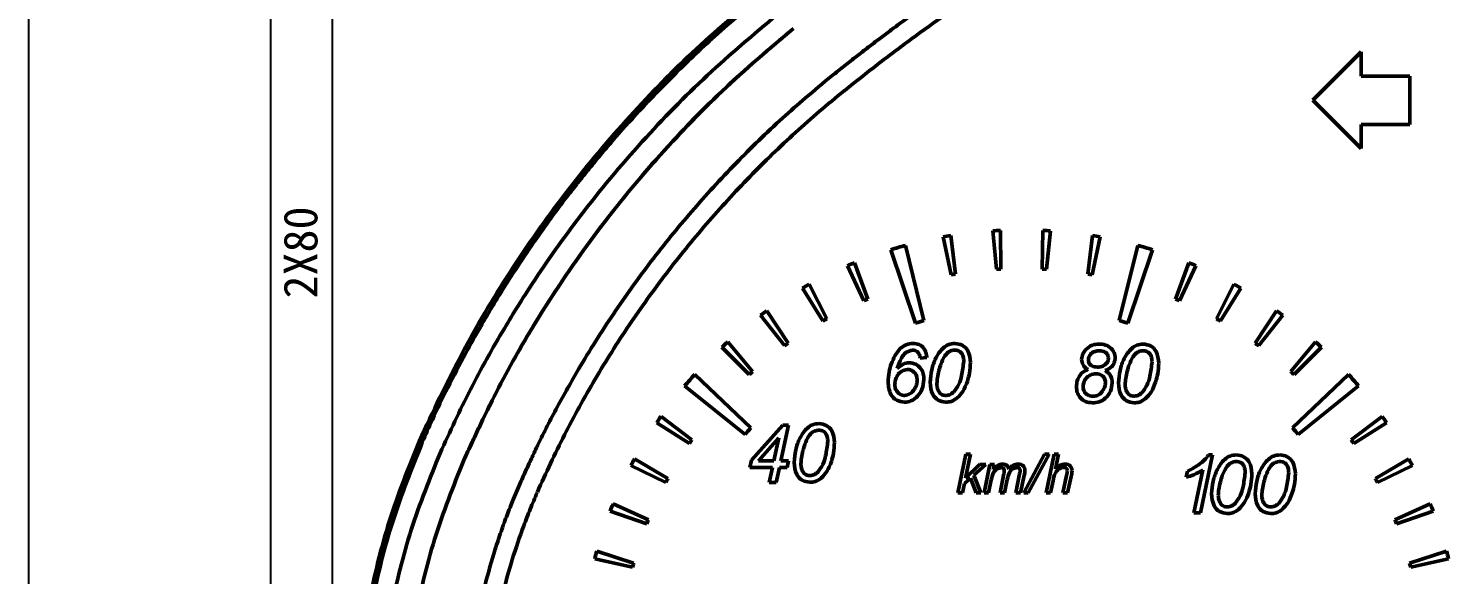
# Model space of a CAD drawing. Extents: x -188 to 653, y 38 to 632.
# Drawn here: x -188.1 to -41.5, y 487.9 to 544.4 of the extents above; entities that cross this region are included whole.
import ezdxf

# ---------------------------------------------------------------- set-up
doc = ezdxf.new("R2010")
doc.units = 0
doc.header["$LTSCALE"] = 5
doc.layers.get('Defpoints').update_dxf_attribs({"linetype": 'CONTINUOUS'})
doc.layers.add('1轮廓实线层', color=7, linetype='CONTINUOUS')
doc.layers.add('2细线层', color=3, linetype='CONTINUOUS')
doc.styles.add('PC_TEXTSTYLE', font='SIMKAI.TTF', dxfattribs={"width": 0.8})
doc.dimstyles.new('TH_GBDIM', dxfattribs={"dimtxt": 3.5, "dimasz": 2.5, "dimexe": 2, "dimexo": 0, "dimgap": 1.5, "dimtad": 1, "dimdec": 1, "dimzin": 0, "dimdsep": 46, "dimtxsty": 'PC_TEXTSTYLE', "dimcen": 2.5, "dimadec": 0, "dimazin": 0, "dimtfac": 0.714286, "dimtdec": 4, "dimtmove": 0, "dimatfit": 3, "dimfxl": 0, "dimtolj": 1, "dimtzin": 0, "dimarcsym": 0})

# ---------------------------------------------------------------- blocks, each defined once
blk = doc.blocks.new('*D8')
at = {"layer": '2细线层', "color": 0, "lineweight": -2}
for p, q in [((-69.42, 589.41), (-157.27, 589.41)), ((-156.77, 586.91), (-156.77, 480.46)), ((-156.57, 477.96), (-157.27, 477.96))]:
    blk.add_line(p, q, dxfattribs=at)
at = {"layer": '2细线层', "color": 0, "lineweight": 50}
for points in [[(-157.19, 586.91), (-156.35, 586.91), (-156.77, 589.41)], [(-157.19, 480.46), (-156.35, 480.46), (-156.77, 477.96)]]:
    blk.add_solid(points, dxfattribs=at)
at = {"layer": 'Defpoints', "color": 0, "lineweight": 50}
for p in [(-69.42, 589.41), (-156.77, 477.96), (-156.57, 477.96)]:
    blk.add_point(p, dxfattribs=at)
at = {"layer": '2细线层', "color": 0, "insert": (-160.02, 521.22), "char_height": 3.5, "attachment_point": 5, "rotation": 90}
blk.add_mtext('\\A1;2X80', dxfattribs=at)

msp = doc.modelspace()

# ---------------------------------------------------------------- linework, layer by layer
at = {"layer": '1轮廓实线层', "ltscale": 5}
msp.add_line((-163.148, 622.453), (-163.148, 48.453), dxfattribs=at)
at = {"layer": '1轮廓实线层', "lineweight": 50}
for p, q in [((-50.476, 541.961), (-55.476, 536.961)), ((-50.476, 539.461), (-50.476, 541.961)), ((-45.476, 539.461), (-50.476, 539.461)), ((-45.476, 534.461), (-45.476, 539.461)), ((-55.476, 536.961), (-50.476, 531.961)), ((-50.476, 531.961), (-50.476, 534.461)), ((-50.476, 534.461), (-45.476, 534.461)), ((-92.828, 518.922), (-93.677, 522.833)), ((-92.888, 522.969), (-92.383, 518.998)), ((-88.144, 519.481), (-88.545, 523.464)), ((-87.746, 523.509), (-87.694, 519.507)), ((-83.427, 519.507), (-83.375, 523.509)), ((-82.576, 523.464), (-82.977, 519.481)), ((-78.738, 518.998), (-78.233, 522.969)), ((-77.444, 522.833), (-78.294, 518.922)), ((-96.514, 513.931), (-99.087, 521.509)), ((-97.551, 521.957), (-95.649, 514.183)), ((-73.57, 521.957), (-75.473, 514.183)), ((-74.607, 513.931), (-72.034, 521.509)), ((-103.563, 519.858), (-101.855, 516.237)), ((-101.44, 516.412), (-102.825, 520.167)), ((-68.296, 520.167), (-69.682, 516.412)), ((-69.266, 516.237), (-67.558, 519.857)), ((-105.69, 514.367), (-107.492, 517.941)), ((-63.629, 517.941), (-65.431, 514.367)), ((-108.19, 517.55), (-106.084, 514.147)), ((-65.038, 514.147), (-62.931, 517.55)), ((-109.682, 511.854), (-111.877, 515.202)), ((-59.245, 515.201), (-61.439, 511.854)), ((-112.526, 514.734), (-110.048, 511.591)), ((-61.073, 511.591), (-58.595, 514.734)), ((-113.364, 508.906), (-115.923, 511.983)), ((-55.198, 511.983), (-57.758, 508.905)), ((-116.516, 511.445), (-113.698, 508.603)), ((-57.424, 508.602), (-54.606, 511.445)), ((-95.35, 510.362), (-96.031, 510.286)), ((-113.531, 503.09), (-119.312, 508.625)), ((-51.81, 508.624), (-57.591, 503.09)), ((-120.367, 507.422), (-114.125, 502.412)), ((-56.996, 502.412), (-50.755, 507.421)), ((-123.254, 503.624), (-119.869, 501.488)), ((-119.612, 501.858), (-122.798, 504.281)), ((-113.471, 499.766), (-110.24, 503.383)), ((-109.63, 503.383), (-110.434, 499.691)), ((-110.24, 503.383), (-109.63, 503.383)), ((-48.323, 504.281), (-51.509, 501.858)), ((-51.252, 501.488), (-47.867, 503.623)), ((-110.624, 502.061), (-112.741, 499.691)), ((-111.14, 499.691), (-110.624, 502.061)), ((-92.137, 496.378), (-91.324, 500.378)), ((-90.855, 500.378), (-91.363, 497.877)), ((-91.324, 500.378), (-90.855, 500.378)), ((-85.35, 496.378), (-83.196, 500.378)), ((-82.735, 500.378), (-84.889, 496.378)), ((-83.196, 500.378), (-82.735, 500.378)), ((-83.037, 496.378), (-82.217, 500.378)), ((-82.217, 500.378), (-81.747, 500.378)), ((-81.747, 500.378), (-82.067, 498.822)), ((-65.841, 500.305), (-67.075, 494.305)), ((-66.256, 500.305), (-65.841, 500.305)), ((-143.188, 499.74), (-143.188, 499.74)), ((-125.917, 499.192), (-122.312, 497.453)), ((-122.099, 497.85), (-125.539, 499.897)), ((-113.625, 498.999), (-113.471, 499.766)), ((-111.29, 498.999), (-113.625, 498.999)), ((-112.741, 499.691), (-111.14, 499.691)), ((-111.625, 497.46), (-111.29, 498.999)), ((-110.584, 498.999), (-110.92, 497.46)), ((-109.779, 498.999), (-110.584, 498.999)), ((-110.434, 499.691), (-109.625, 499.691)), ((-109.625, 499.691), (-109.779, 498.999)), ((-91.363, 497.877), (-89.918, 499.302)), ((-89.265, 499.302), (-90.497, 498.201)), ((-89.918, 499.302), (-89.265, 499.302)), ((-89.437, 496.378), (-88.848, 499.302)), ((-88.848, 499.302), (-88.379, 499.302)), ((-88.379, 499.302), (-88.485, 498.78)), ((-67.779, 494.305), (-66.856, 498.764)), ((-45.583, 499.896), (-49.023, 497.85)), ((-48.81, 497.453), (-45.204, 499.191)), ((-110.92, 497.46), (-111.625, 497.46)), ((-91.464, 497.355), (-91.668, 496.378)), ((-90.859, 497.878), (-91.464, 497.355)), ((-90.253, 496.378), (-90.859, 497.878)), ((-90.497, 498.201), (-89.76, 496.378)), ((-88.694, 497.737), (-88.969, 496.378)), ((-87.796, 496.378), (-87.399, 498.38)), ((-87.041, 497.769), (-87.327, 496.378)), ((-86.155, 496.378), (-85.766, 498.338)), ((-85.283, 498.22), (-85.686, 496.378)), ((-82.315, 497.612), (-82.568, 496.378)), ((-81.294, 496.378), (-80.914, 498.173)), ((-80.445, 498.08), (-80.824, 496.378)), ((-68.567, 497.997), (-68.43, 498.612)), ((-91.668, 496.378), (-92.137, 496.378)), ((-89.76, 496.378), (-90.253, 496.378)), ((-88.969, 496.378), (-89.437, 496.378)), ((-87.327, 496.378), (-87.796, 496.378)), ((-85.686, 496.378), (-86.155, 496.378)), ((-84.889, 496.378), (-85.35, 496.378)), ((-82.568, 496.378), (-83.037, 496.378)), ((-80.824, 496.378), (-81.294, 496.378)), ((-128.061, 494.487), (-124.282, 493.167)), ((-124.115, 493.586), (-127.765, 495.23)), ((-43.357, 495.23), (-47.006, 493.586)), ((-46.839, 493.167), (-43.061, 494.486)), ((-67.075, 494.305), (-67.779, 494.305)), ((-125.636, 489.121), (-129.448, 490.341)), ((-41.673, 490.341), (-45.486, 489.121)), ((-129.659, 489.57), (-125.755, 488.686)), ((-45.367, 488.686), (-41.463, 489.569))]:
    msp.add_line(p, q, dxfattribs=at)
for radius, start, end in [(45.6, 99.24706, 100.25226), (45.6, 92.74706, 93.75226), (45.6, 86.24706, 87.25226), (45.6, 79.74706, 80.75226), (45.6, 105.24442, 107.2549), (45.6, 72.74442, 74.7549), (45.6, 112.24706, 113.25226), (41.6, 92.93921, 93.56012), (41.6, 86.43921, 87.06012), (45.6, 66.74706, 67.75226), (45.6, 118.74706, 119.75226), (41.6, 99.43921, 100.06012), (41.6, 79.93921, 80.56012), (45.6, 60.24706, 61.25226), (41.6, 112.43921, 113.06012), (41.6, 66.93921, 67.56012), (45.6, 125.24706, 126.25226), (45.6, 53.74706, 54.75226), (41.6, 118.93921, 119.56012), (37.6, 105.56255, 106.93677), (37.6, 73.06255, 74.43677), (41.6, 60.43921, 61.06012), (45.6, 131.74706, 132.75226), (45.6, 47.24706, 48.25226), (41.6, 125.43921, 126.06012), (41.6, 53.93921, 54.56012), (45.6, 137.74442, 139.7549), (41.6, 131.93921, 132.56012), (41.6, 47.43921, 48.06012), (45.6, 40.24442, 42.2549), (45.6, 144.74706, 145.75226), (45.6, 34.24706, 35.25226), (41.6, 144.93921, 145.56012), (37.6, 138.06255, 139.43677), (37.6, 40.56255, 41.93677), (41.6, 34.43921, 35.06012), (45.6, 151.24706, 152.25226), (45.6, 27.74706, 28.75226), (41.6, 151.43921, 152.06012), (41.6, 27.93921, 28.56012), (45.6, 157.74706, 158.75226), (45.6, 21.24706, 22.25226), (41.6, 157.93921, 158.56012), (41.6, 21.43921, 22.06012), (45.6, 164.24706, 165.25226), (45.6, 14.74706, 15.75226), (41.6, 164.43921, 165.06012), (41.6, 14.93921, 15.56012)]:
    msp.add_arc((-85.561, 477.961), radius, start, end, dxfattribs=at)
for points, knots in [([(-105.16, 539.482), (-104.725, 539.828), (-103.873, 540.506), (-102.618, 541.49), (-101.416, 542.423), (-100.268, 543.302), (-99.172, 544.129), (-97.662, 545.249), (-95.707, 546.661), (-93.277, 548.361), (-89.991, 550.582), (-85.824, 553.263), (-80.745, 556.32), (-74.732, 559.693), (-67.698, 563.288), (-60.954, 566.36), (-55.462, 568.637), (-51.384, 570.217), (-47.188, 571.73), (-44.372, 572.668), (-42.891, 573.161)], [0, 0, 0, 0, 0.023449, 0.0458556, 0.0672205, 0.0875444, 0.1068284, 0.1250734, 0.1667727, 0.2084276, 0.2500483, 0.3339346, 0.4171769, 0.4998518, 0.6244205, 0.7499183, 0.8120301, 0.8749619, 0.9341914, 1, 1, 1, 1]), ([(-42.275, 571.259), (-42.973, 571.03), (-43.672, 570.802), (-45.066, 570.336), (-45.761, 570.098), (-47.841, 569.373), (-49.222, 568.874), (-53.348, 567.329), (-56.074, 566.237), (-61.479, 563.926), (-64.155, 562.707), (-69.443, 560.151), (-72.058, 558.813), (-77.227, 556.018), (-79.782, 554.559), (-84.811, 551.534), (-87.287, 549.965), (-92.165, 546.717), (-94.565, 545.035), (-98.11, 542.432), (-99.283, 541.552), (-101.582, 539.774), (-102.707, 538.878), (-103.833, 537.981)], [0, 0, 0, 0, 0.03125, 0.03125, 0.0625, 0.0625, 0.125, 0.125, 0.25, 0.25, 0.375, 0.375, 0.5, 0.5, 0.625, 0.625, 0.75, 0.75, 0.875, 0.875, 0.9375, 0.9375, 0.99871306, 0.99871306, 0.99871306, 0.99871306]), ([(-147.769, 501.744), (-146.367, 504.755), (-143.569, 510.763), (-138.492, 519.274), (-132.818, 527.362), (-126.523, 534.923), (-119.712, 541.972), (-114.742, 546.176), (-112.257, 548.278)], [0, 0, 0, 0, 0.1671477, 0.3335717, 0.5007434, 0.6680346, 0.8340523, 1, 1, 1, 1]), ([(-112.051, 548.028), (-113.8, 546.569), (-117.069, 543.84), (-121.371, 539.734), (-124.885, 536.092), (-127.346, 533.337), (-128.991, 531.404), (-130.007, 530.174), (-130.856, 529.122), (-131.544, 528.252), (-132.076, 527.568), (-132.816, 526.604), (-133.945, 525.1), (-135.599, 522.798), (-137.37, 520.197), (-138.992, 517.669), (-140.319, 515.498), (-141.619, 513.277), (-143.127, 510.571), (-144.794, 507.359), (-146.275, 504.286), (-147.118, 502.39), (-147.464, 501.613)], [0, 0, 0, 0, 0.1164347, 0.2177433, 0.3039657, 0.3751206, 0.4063813, 0.4335085, 0.456501, 0.4753579, 0.4900777, 0.5006594, 0.5372546, 0.585881, 0.6449064, 0.6972332, 0.7384083, 0.7740319, 0.8277126, 0.8953383, 0.9571274, 1, 1, 1, 1]), ([(-145.625, 500.49), (-144.608, 502.691), (-142.577, 507.091), (-139.339, 512.891), (-135.589, 518.9), (-130.949, 525.442), (-124.927, 532.662), (-118.14, 539.647), (-113.246, 543.76), (-110.798, 545.818)], [0, 0, 0, 0, 0.12491792, 0.24968143, 0.34333372, 0.49210618, 0.66617767, 0.83300043, 1, 1, 1, 1]), ([(-143.188, 499.739), (-141.787, 502.742), (-138.973, 508.771), (-133.788, 517.354), (-127.897, 525.574), (-121.685, 532.788), (-115.414, 539.087), (-111.218, 542.619), (-109.115, 544.389)], [0, 0, 0, 0, 0.1738502, 0.3489896, 0.5280642, 0.7084512, 0.8538906, 1, 1, 1, 1]), ([(-109.115, 544.388), (-111.614, 542.269), (-116.628, 538.016), (-123.499, 530.812), (-129.869, 522.994), (-135.223, 515.078), (-139.689, 507.312), (-142.02, 502.268), (-143.188, 499.74)], [0, 0, 0, 0, 0.1741096, 0.3493719, 0.5283055, 0.7085492, 0.8539023, 1, 1, 1, 1]), ([(-137.429, 497.207), (-137.219, 497.675), (-136.811, 498.581), (-136.206, 499.889), (-135.632, 501.103), (-135.088, 502.225), (-134.399, 503.6), (-133.532, 505.254), (-132.454, 507.214), (-130.581, 510.455), (-127.796, 514.874), (-123.898, 520.318), (-119.672, 525.518), (-115.894, 529.645), (-112.717, 532.82), (-110.317, 535.075), (-107.797, 537.3), (-106.072, 538.727), (-105.16, 539.481)], [0, 0, 0, 0, 0.0286583, 0.0554989, 0.0805237, 0.1037351, 0.125136, 0.1664576, 0.2081033, 0.2500909, 0.3756318, 0.4997411, 0.6240113, 0.7498604, 0.8121812, 0.8749372, 0.9338503, 1, 1, 1, 1]), ([(-103.904, 537.925), (-104.757, 537.228), (-105.608, 536.53), (-107.276, 535.098), (-108.099, 534.369), (-110.535, 532.149), (-112.113, 530.62), (-115.181, 527.466), (-116.67, 525.84), (-119.541, 522.511), (-120.925, 520.804), (-123.593, 517.309), (-124.878, 515.518), (-127.332, 511.869), (-128.501, 510.013), (-130.725, 506.235), (-131.778, 504.313), (-133.277, 501.385), (-133.762, 500.4), (-134.688, 498.424), (-135.133, 497.435), (-135.578, 496.445)], [0, 0, 0, 0, 0.0625, 0.0625, 0.125, 0.125, 0.25, 0.25, 0.375, 0.375, 0.5, 0.5, 0.625, 0.625, 0.75, 0.75, 0.875, 0.875, 0.9375, 0.9375, 0.99912653, 0.99912653, 0.99912653, 0.99912653]), ([(-99.035, 509.688), (-98.789, 510.27), (-98.446, 511.08), (-97.511, 511.753), (-97.019, 511.8), (-96.773, 511.824)], [0, 0, 0, 0, 0.5588859, 0.779461, 1, 1, 1, 1]), ([(-96.838, 511.132), (-97.078, 511.067), (-97.562, 510.937), (-98.096, 510.186), (-98.288, 509.588), (-98.405, 509.222)], [0, 0, 0, 0, 0.2772276, 0.5577787, 1, 1, 1, 1]), ([(-96.031, 510.286), (-96.052, 510.405), (-96.092, 510.644), (-96.278, 510.939), (-96.551, 511.107), (-96.742, 511.124), (-96.838, 511.132)], [0, 0, 0, 0, 0.2807955, 0.5596612, 0.7797204, 1, 1, 1, 1]), ([(-96.773, 511.824), (-96.559, 511.803), (-96.131, 511.761), (-95.654, 511.359), (-95.413, 510.861), (-95.371, 510.529), (-95.35, 510.362)], [0, 0, 0, 0, 0.2797331, 0.5586664, 0.7790344, 1, 1, 1, 1]), ([(-95.004, 507.801), (-94.968, 508.234), (-94.897, 509.099), (-94.465, 510.338), (-93.844, 511.245), (-93.115, 511.755), (-92.679, 511.801), (-92.462, 511.824)], [0, 0, 0, 0, 0.2503967, 0.5009763, 0.7502625, 0.8753066, 1, 1, 1, 1]), ([(-93.513, 510.495), (-93.654, 510.231), (-93.906, 509.761), (-94.04, 509.246), (-94.1, 509.019)], [0, 0, 0, 0, 0.5594413, 1, 1, 1, 1]), ([(-92.457, 511.132), (-92.577, 511.121), (-92.818, 511.1), (-93.21, 510.896), (-93.398, 510.647), (-93.513, 510.495)], [0, 0, 0, 0, 0.2800617, 0.5600944, 1, 1, 1, 1]), ([(-92.462, 511.824), (-92.194, 511.786), (-91.658, 511.711), (-90.946, 510.976), (-90.886, 510.278), (-90.85, 509.852)], [0, 0, 0, 0, 0.2798952, 0.5601212, 1, 1, 1, 1]), ([(-91.542, 509.974), (-91.548, 510.131), (-91.559, 510.443), (-91.742, 510.858), (-92.086, 511.1), (-92.333, 511.121), (-92.457, 511.132)], [0, 0, 0, 0, 0.2812735, 0.5600809, 0.7797176, 1, 1, 1, 1]), ([(-79.364, 510.175), (-79.339, 510.376), (-79.295, 510.738), (-79.074, 511.024), (-78.976, 511.151)], [0, 0, 0, 0, 0.5588235, 1, 1, 1, 1]), ([(-78.976, 511.151), (-78.751, 511.35), (-78.346, 511.708), (-77.812, 511.742), (-77.576, 511.758)], [0, 0, 0, 0, 0.558244, 1, 1, 1, 1]), ([(-77.526, 511.065), (-77.68, 511.052), (-77.987, 511.026), (-78.373, 510.811), (-78.618, 510.485), (-78.653, 510.244), (-78.671, 510.124)], [0, 0, 0, 0, 0.2805074, 0.5603659, 0.7802854, 1, 1, 1, 1]), ([(-77.576, 511.758), (-77.344, 511.743), (-76.881, 511.714), (-76.317, 511.367), (-75.958, 510.874), (-75.921, 510.51), (-75.902, 510.328)], [0, 0, 0, 0, 0.2806899, 0.5599127, 0.7799809, 1, 1, 1, 1]), ([(-76.594, 510.31), (-76.612, 510.437), (-76.647, 510.689), (-76.999, 511.017), (-77.326, 511.047), (-77.526, 511.065)], [0, 0, 0, 0, 0.2796922, 0.5598574, 1, 1, 1, 1]), ([(-75.556, 507.735), (-75.52, 508.167), (-75.449, 509.033), (-75.017, 510.272), (-74.396, 511.178), (-73.667, 511.689), (-73.231, 511.735), (-73.014, 511.757)], [0, 0, 0, 0, 0.2503966, 0.5009757, 0.7502626, 0.8753066, 1, 1, 1, 1]), ([(-73.009, 511.065), (-73.129, 511.055), (-73.37, 511.033), (-73.762, 510.829), (-73.95, 510.58), (-74.065, 510.428)], [0, 0, 0, 0, 0.28007247, 0.56009932, 1, 1, 1, 1]), ([(-73.014, 511.757), (-72.746, 511.72), (-72.21, 511.645), (-71.498, 510.909), (-71.438, 510.211), (-71.402, 509.785)], [0, 0, 0, 0, 0.2798952, 0.5601212, 1, 1, 1, 1]), ([(-72.094, 509.908), (-72.1, 510.065), (-72.111, 510.377), (-72.294, 510.792), (-72.638, 511.033), (-72.885, 511.055), (-73.009, 511.065)], [0, 0, 0, 0, 0.2812754, 0.5600867, 0.7797248, 1, 1, 1, 1]), ([(-99.35, 507.834), (-99.331, 508.187), (-99.296, 508.818), (-99.115, 509.422), (-99.035, 509.688)], [0, 0, 0, 0, 0.5597944, 1, 1, 1, 1]), ([(-97.354, 509.132), (-97.563, 509.088), (-97.982, 509.001), (-98.399, 508.548), (-98.628, 508.049), (-98.648, 507.715), (-98.658, 507.548)], [0, 0, 0, 0, 0.2779534, 0.5583082, 0.7789867, 1, 1, 1, 1]), ([(-98.405, 509.222), (-98.211, 509.4), (-97.864, 509.719), (-97.402, 509.792), (-97.2, 509.824)], [0, 0, 0, 0, 0.5609315, 1, 1, 1, 1]), ([(-96.35, 508.016), (-96.362, 508.174), (-96.385, 508.49), (-96.642, 508.861), (-96.982, 509.096), (-97.23, 509.12), (-97.354, 509.132)], [0, 0, 0, 0, 0.2803226, 0.5596926, 0.7797942, 1, 1, 1, 1]), ([(-97.2, 509.824), (-96.956, 509.795), (-96.47, 509.738), (-95.949, 509.255), (-95.69, 508.681), (-95.668, 508.3), (-95.658, 508.109)], [0, 0, 0, 0, 0.2793476, 0.5586147, 0.7790188, 1, 1, 1, 1]), ([(-94.1, 509.019), (-94.161, 508.769), (-94.27, 508.324), (-94.299, 507.867), (-94.311, 507.667)], [0, 0, 0, 0, 0.5601427, 1, 1, 1, 1]), ([(-92.577, 506.808), (-92.386, 507.062), (-92.002, 507.571), (-91.689, 508.674), (-91.598, 509.481), (-91.542, 509.974)], [0, 0, 0, 0, 0.2793638, 0.5597503, 1, 1, 1, 1]), ([(-90.85, 509.852), (-90.867, 509.48), (-90.898, 508.816), (-91.087, 508.179), (-91.17, 507.898)], [0, 0, 0, 0, 0.5598361, 1, 1, 1, 1]), ([(-79.902, 507.327), (-79.887, 507.545), (-79.858, 507.979), (-79.587, 508.534), (-79.18, 508.932), (-78.859, 509.054), (-78.699, 509.115)], [0, 0, 0, 0, 0.2802936, 0.5600123, 0.7798945, 1, 1, 1, 1]), ([(-78.699, 509.115), (-78.803, 509.18), (-79.012, 509.31), (-79.291, 509.665), (-79.336, 509.981), (-79.364, 510.175)], [0, 0, 0, 0, 0.2810532, 0.5615982, 1, 1, 1, 1]), ([(-78.671, 510.124), (-78.655, 509.997), (-78.622, 509.744), (-78.265, 509.42), (-77.939, 509.391), (-77.74, 509.373)], [0, 0, 0, 0, 0.2798259, 0.559875, 1, 1, 1, 1]), ([(-77.74, 509.373), (-77.585, 509.383), (-77.275, 509.404), (-76.894, 509.626), (-76.636, 509.945), (-76.608, 510.189), (-76.594, 510.31)], [0, 0, 0, 0, 0.2806883, 0.5602981, 0.7802475, 1, 1, 1, 1]), ([(-75.902, 510.328), (-75.919, 510.162), (-75.954, 509.83), (-76.293, 509.312), (-76.681, 509.122), (-76.919, 509.006)], [0, 0, 0, 0, 0.2803882, 0.5605466, 1, 1, 1, 1]), ([(-76.919, 509.006), (-76.808, 508.932), (-76.611, 508.8), (-76.47, 508.61), (-76.408, 508.527)], [0, 0, 0, 0, 0.5601745, 1, 1, 1, 1]), ([(-74.065, 510.428), (-74.206, 510.165), (-74.458, 509.695), (-74.593, 509.179), (-74.652, 508.952)], [0, 0, 0, 0, 0.5594409, 1, 1, 1, 1]), ([(-73.129, 506.742), (-72.938, 506.996), (-72.554, 507.504), (-72.241, 508.607), (-72.15, 509.415), (-72.094, 509.908)], [0, 0, 0, 0, 0.2793657, 0.559751, 1, 1, 1, 1]), ([(-71.402, 509.785), (-71.419, 509.413), (-71.45, 508.749), (-71.639, 508.112), (-71.722, 507.832)], [0, 0, 0, 0, 0.5598355, 1, 1, 1, 1]), ([(-97.658, 505.747), (-97.94, 505.787), (-98.505, 505.868), (-99.247, 506.651), (-99.311, 507.385), (-99.35, 507.834)], [0, 0, 0, 0, 0.2798351, 0.5601294, 1, 1, 1, 1]), ([(-98.658, 507.548), (-98.643, 507.392), (-98.613, 507.081), (-98.346, 506.726), (-98.019, 506.484), (-97.776, 506.454), (-97.654, 506.439)], [0, 0, 0, 0, 0.2800505, 0.5598405, 0.7801809, 1, 1, 1, 1]), ([(-97.654, 506.439), (-97.448, 506.487), (-97.035, 506.581), (-96.646, 507.044), (-96.401, 507.524), (-96.367, 507.852), (-96.35, 508.016)], [0, 0, 0, 0, 0.2782862, 0.5582242, 0.7792915, 1, 1, 1, 1]), ([(-95.658, 508.109), (-95.69, 507.749), (-95.747, 507.107), (-96.133, 506.595), (-96.303, 506.37)], [0, 0, 0, 0, 0.55946093, 1, 1, 1, 1]), ([(-93.397, 505.747), (-93.67, 505.79), (-94.217, 505.876), (-94.914, 506.656), (-94.97, 507.367), (-95.004, 507.801)], [0, 0, 0, 0, 0.27944, 0.5596816, 1, 1, 1, 1]), ([(-94.311, 507.667), (-94.307, 507.506), (-94.3, 507.219), (-94.178, 506.96), (-94.124, 506.847)], [0, 0, 0, 0, 0.5606196, 1, 1, 1, 1]), ([(-91.17, 507.898), (-91.302, 507.538), (-91.539, 506.894), (-92.011, 506.399), (-92.219, 506.181)], [0, 0, 0, 0, 0.5603226, 1, 1, 1, 1]), ([(-77.885, 508.681), (-78.087, 508.657), (-78.49, 508.608), (-78.933, 508.227), (-79.178, 507.763), (-79.199, 507.446), (-79.21, 507.288)], [0, 0, 0, 0, 0.2794251, 0.5590222, 0.7792928, 1, 1, 1, 1]), ([(-76.21, 507.752), (-76.247, 507.45), (-76.321, 506.846), (-76.845, 506.15), (-77.523, 505.734), (-78, 505.698), (-78.239, 505.681)], [0, 0, 0, 0, 0.2796406, 0.5595899, 0.7795488, 1, 1, 1, 1]), ([(-76.902, 507.792), (-76.918, 507.932), (-76.95, 508.212), (-77.228, 508.511), (-77.557, 508.661), (-77.776, 508.674), (-77.885, 508.681)], [0, 0, 0, 0, 0.2793628, 0.558723, 0.7791561, 1, 1, 1, 1]), ([(-77.195, 506.901), (-77.102, 507.055), (-76.935, 507.331), (-76.912, 507.651), (-76.902, 507.792)], [0, 0, 0, 0, 0.5596989, 1, 1, 1, 1]), ([(-76.408, 508.527), (-76.342, 508.389), (-76.225, 508.143), (-76.214, 507.871), (-76.21, 507.752)], [0, 0, 0, 0, 0.5594887, 1, 1, 1, 1]), ([(-73.949, 505.681), (-74.222, 505.724), (-74.769, 505.81), (-75.466, 506.589), (-75.522, 507.3), (-75.556, 507.735)], [0, 0, 0, 0, 0.2794437, 0.5596844, 1, 1, 1, 1]), ([(-74.652, 508.952), (-74.713, 508.703), (-74.822, 508.258), (-74.851, 507.801), (-74.864, 507.6)], [0, 0, 0, 0, 0.560143, 1, 1, 1, 1]), ([(-74.864, 507.6), (-74.859, 507.439), (-74.852, 507.152), (-74.73, 506.894), (-74.676, 506.78)], [0, 0, 0, 0, 0.5606192, 1, 1, 1, 1]), ([(-71.722, 507.832), (-71.854, 507.471), (-72.091, 506.827), (-72.563, 506.332), (-72.771, 506.114)], [0, 0, 0, 0, 0.560322, 1, 1, 1, 1]), ([(-96.303, 506.37), (-96.521, 506.172), (-96.909, 505.817), (-97.429, 505.769), (-97.658, 505.747)], [0, 0, 0, 0, 0.55931847, 1, 1, 1, 1]), ([(-94.124, 506.847), (-94.075, 506.779), (-93.977, 506.643), (-93.72, 506.473), (-93.504, 506.452), (-93.372, 506.439)], [0, 0, 0, 0, 0.2807517, 0.5610233, 1, 1, 1, 1]), ([(-92.219, 506.181), (-92.419, 506.042), (-92.775, 505.793), (-93.207, 505.761), (-93.397, 505.747)], [0, 0, 0, 0, 0.5593504, 1, 1, 1, 1]), ([(-93.372, 506.439), (-93.202, 506.465), (-92.899, 506.51), (-92.676, 506.717), (-92.577, 506.808)], [0, 0, 0, 0, 0.5582141, 1, 1, 1, 1]), ([(-78.239, 505.681), (-78.485, 505.704), (-78.977, 505.751), (-79.534, 506.193), (-79.856, 506.748), (-79.887, 507.134), (-79.902, 507.327)], [0, 0, 0, 0, 0.27993332, 0.55922324, 0.77946949, 1, 1, 1, 1]), ([(-79.21, 507.288), (-79.189, 507.142), (-79.149, 506.852), (-78.854, 506.546), (-78.509, 506.395), (-78.281, 506.38), (-78.166, 506.373)], [0, 0, 0, 0, 0.27933444, 0.55825456, 0.77897966, 1, 1, 1, 1]), ([(-78.166, 506.373), (-78.059, 506.38), (-77.844, 506.395), (-77.484, 506.557), (-77.305, 506.77), (-77.195, 506.901)], [0, 0, 0, 0, 0.2804457, 0.5607929, 1, 1, 1, 1]), ([(-74.676, 506.78), (-74.627, 506.712), (-74.529, 506.576), (-74.272, 506.407), (-74.056, 506.386), (-73.924, 506.373)], [0, 0, 0, 0, 0.28075236, 0.56103862, 1, 1, 1, 1]), ([(-72.771, 506.114), (-72.971, 505.975), (-73.327, 505.727), (-73.759, 505.695), (-73.949, 505.681)], [0, 0, 0, 0, 0.5593536, 1, 1, 1, 1]), ([(-73.924, 506.373), (-73.754, 506.398), (-73.451, 506.443), (-73.228, 506.65), (-73.129, 506.742)], [0, 0, 0, 0, 0.5582141, 1, 1, 1, 1]), ([(-109.049, 499.52), (-109.013, 499.952), (-108.942, 500.818), (-108.51, 502.057), (-107.889, 502.964), (-107.16, 503.474), (-106.724, 503.52), (-106.507, 503.543)], [0, 0, 0, 0, 0.2503966, 0.5009763, 0.7502625, 0.8753066, 1, 1, 1, 1]), ([(-106.507, 503.543), (-106.239, 503.505), (-105.703, 503.43), (-104.991, 502.695), (-104.931, 501.997), (-104.895, 501.57)], [0, 0, 0, 0, 0.2798953, 0.5601211, 1, 1, 1, 1]), ([(-145.105, 433.388), (-146.414, 436.044), (-149.024, 441.341), (-151.772, 449.792), (-153.612, 458.471), (-154.453, 467.32), (-154.295, 476.184), (-153.121, 484.952), (-151.043, 493.557), (-148.861, 499.014), (-147.769, 501.744)], [0, 0, 0, 0, 0.1251302, 0.2494733, 0.3746093, 0.4996672, 0.6244606, 0.7490251, 0.8744233, 1, 1, 1, 1]), ([(-107.559, 502.213), (-107.699, 501.95), (-107.951, 501.48), (-108.086, 500.964), (-108.145, 500.737)], [0, 0, 0, 0, 0.5594379, 1, 1, 1, 1]), ([(-106.502, 502.85), (-106.622, 502.84), (-106.863, 502.818), (-107.255, 502.614), (-107.443, 502.365), (-107.559, 502.213)], [0, 0, 0, 0, 0.28007, 0.5600993, 1, 1, 1, 1]), ([(-106.622, 498.527), (-106.431, 498.781), (-106.048, 499.29), (-105.734, 500.392), (-105.643, 501.2), (-105.587, 501.693)], [0, 0, 0, 0, 0.27936595, 0.55975067, 1, 1, 1, 1]), ([(-105.587, 501.693), (-105.593, 501.85), (-105.604, 502.162), (-105.787, 502.577), (-106.131, 502.819), (-106.378, 502.84), (-106.502, 502.85)], [0, 0, 0, 0, 0.2812765, 0.5600859, 0.7797244, 1, 1, 1, 1]), ([(-144.851, 433.523), (-146.155, 436.17), (-148.754, 441.449), (-151.493, 449.869), (-153.332, 458.517), (-154.163, 467.322), (-154.005, 476.154), (-152.839, 484.892), (-150.759, 493.475), (-148.587, 498.911), (-147.501, 501.629)], [0, 0, 0, 0, 0.1251267, 0.2494691, 0.3746261, 0.4996669, 0.6238862, 0.7490175, 0.8744938, 1, 1, 1, 1]), ([(-147.464, 501.613), (-148.546, 498.905), (-150.705, 493.504), (-152.779, 484.962), (-153.947, 476.238), (-154.12, 467.409), (-153.297, 458.605), (-151.466, 449.952), (-148.729, 441.502), (-146.116, 436.198), (-144.809, 433.545)], [0, 0, 0, 0, 0.1250599, 0.2493578, 0.3744705, 0.4995271, 0.6239365, 0.7491204, 0.8745111, 1, 1, 1, 1]), ([(-143.064, 434.527), (-144.338, 437.11), (-146.885, 442.272), (-149.551, 450.491), (-151.327, 458.89), (-152.121, 467.417), (-151.95, 475.957), (-150.809, 484.393), (-148.784, 492.652), (-146.68, 497.872), (-145.625, 500.49)], [0, 0, 0, 0, 0.1260649, 0.251946, 0.3772927, 0.5015026, 0.6262102, 0.7510133, 0.8750742, 1, 1, 1, 1]), ([(-108.145, 500.737), (-108.206, 500.488), (-108.315, 500.043), (-108.344, 499.586), (-108.357, 499.385)], [0, 0, 0, 0, 0.5601427, 1, 1, 1, 1]), ([(-104.895, 501.57), (-104.912, 501.198), (-104.943, 500.534), (-105.132, 499.897), (-105.215, 499.617)], [0, 0, 0, 0, 0.5598363, 1, 1, 1, 1]), ([(-66.555, 499.884), (-66.493, 499.958), (-66.383, 500.091), (-66.295, 500.239), (-66.256, 500.305)], [0, 0, 0, 0, 0.5598747, 1, 1, 1, 1]), ([(-65.94, 496.282), (-65.905, 496.714), (-65.834, 497.58), (-65.402, 498.819), (-64.781, 499.726), (-64.052, 500.236), (-63.616, 500.282), (-63.398, 500.305)], [0, 0, 0, 0, 0.25039654, 0.50097571, 0.75026257, 0.8753067, 1, 1, 1, 1]), ([(-63.398, 500.305), (-63.131, 500.267), (-62.595, 500.192), (-61.882, 499.457), (-61.823, 498.759), (-61.787, 498.332)], [0, 0, 0, 0, 0.2798953, 0.5601211, 1, 1, 1, 1]), ([(-61.44, 496.282), (-61.405, 496.714), (-61.334, 497.58), (-60.902, 498.819), (-60.281, 499.726), (-59.552, 500.236), (-59.116, 500.282), (-58.898, 500.305)], [0, 0, 0, 0, 0.2503965, 0.5009756, 0.7502624, 0.8753053, 1, 1, 1, 1]), ([(-58.898, 500.305), (-58.631, 500.267), (-58.095, 500.192), (-57.382, 499.457), (-57.323, 498.759), (-57.287, 498.332)], [0, 0, 0, 0, 0.2798953, 0.5601211, 1, 1, 1, 1]), ([(-140.694, 435.742), (-141.596, 437.532), (-143.405, 441.123), (-145.565, 446.816), (-147.297, 452.723), (-148.513, 458.747), (-149.22, 464.809), (-149.426, 470.896), (-149.124, 477.049), (-148.177, 484), (-146.392, 491.68), (-144.261, 497.04), (-143.188, 499.739)], [0, 0, 0, 0, 0.0904643, 0.1815418, 0.2745533, 0.3682374, 0.4587063, 0.5498369, 0.6430726, 0.7370362, 0.8675588, 1, 1, 1, 1]), ([(-107.442, 497.466), (-107.715, 497.509), (-108.262, 497.595), (-108.96, 498.375), (-109.015, 499.085), (-109.049, 499.52)], [0, 0, 0, 0, 0.2794436, 0.5596839, 1, 1, 1, 1]), ([(-108.357, 499.385), (-108.353, 499.224), (-108.345, 498.938), (-108.223, 498.679), (-108.169, 498.565)], [0, 0, 0, 0, 0.5606198, 1, 1, 1, 1]), ([(-105.215, 499.617), (-105.348, 499.256), (-105.585, 498.612), (-106.057, 498.117), (-106.264, 497.9)], [0, 0, 0, 0, 0.5603225, 1, 1, 1, 1]), ([(-87.667, 498.994), (-87.829, 498.956), (-88.153, 498.88), (-88.549, 498.405), (-88.639, 497.991), (-88.694, 497.737)], [0, 0, 0, 0, 0.2783523, 0.5583305, 1, 1, 1, 1]), ([(-88.485, 498.78), (-88.345, 498.951), (-88.097, 499.254), (-87.715, 499.323), (-87.548, 499.353)], [0, 0, 0, 0, 0.5620813, 1, 1, 1, 1]), ([(-87.356, 498.67), (-87.359, 498.718), (-87.367, 498.813), (-87.449, 498.922), (-87.556, 498.986), (-87.63, 498.991), (-87.667, 498.994)], [0, 0, 0, 0, 0.2801719, 0.5594926, 0.7795475, 1, 1, 1, 1]), ([(-87.548, 499.353), (-87.46, 499.346), (-87.284, 499.332), (-87.07, 499.198), (-86.933, 499.015), (-86.895, 498.882), (-86.876, 498.815)], [0, 0, 0, 0, 0.2799942, 0.5594328, 0.7796053, 1, 1, 1, 1]), ([(-86.048, 498.994), (-86.206, 498.959), (-86.523, 498.888), (-86.915, 498.427), (-86.993, 498.019), (-87.041, 497.769)], [0, 0, 0, 0, 0.2783618, 0.5579973, 1, 1, 1, 1]), ([(-86.876, 498.815), (-86.731, 498.978), (-86.472, 499.269), (-86.091, 499.327), (-85.924, 499.353)], [0, 0, 0, 0, 0.5607615, 1, 1, 1, 1]), ([(-85.715, 498.681), (-85.719, 498.73), (-85.727, 498.828), (-85.818, 498.936), (-85.934, 498.988), (-86.01, 498.992), (-86.048, 498.994)], [0, 0, 0, 0, 0.2799227, 0.5588548, 0.7790706, 1, 1, 1, 1]), ([(-85.924, 499.353), (-85.817, 499.347), (-85.605, 499.335), (-85.349, 499.158), (-85.232, 498.905), (-85.222, 498.739), (-85.218, 498.656)], [0, 0, 0, 0, 0.2806963, 0.5588625, 0.7790567, 1, 1, 1, 1]), ([(-81.203, 498.994), (-81.324, 498.979), (-81.566, 498.949), (-81.875, 498.737), (-82.185, 498.302), (-82.261, 497.897), (-82.315, 497.612)], [0, 0, 0, 0, 0.1863062, 0.3728937, 0.5594632, 1, 1, 1, 1]), ([(-82.067, 498.822), (-81.914, 498.98), (-81.642, 499.26), (-81.259, 499.324), (-81.092, 499.353)], [0, 0, 0, 0, 0.5614551, 1, 1, 1, 1]), ([(-80.832, 498.664), (-80.838, 498.717), (-80.85, 498.822), (-80.953, 498.937), (-81.08, 498.988), (-81.162, 498.992), (-81.203, 498.994)], [0, 0, 0, 0, 0.2794616, 0.5584238, 0.779003, 1, 1, 1, 1]), ([(-81.092, 499.353), (-80.982, 499.345), (-80.764, 499.33), (-80.506, 499.146), (-80.37, 498.895), (-80.359, 498.724), (-80.353, 498.638)], [0, 0, 0, 0, 0.2803823, 0.5591702, 0.779267, 1, 1, 1, 1]), ([(-66.856, 498.764), (-67.155, 498.576), (-67.691, 498.24), (-68.299, 498.071), (-68.567, 497.997)], [0, 0, 0, 0, 0.5593657, 1, 1, 1, 1]), ([(-68.43, 498.612), (-68.049, 498.805), (-67.369, 499.149), (-66.804, 499.66), (-66.555, 499.884)], [0, 0, 0, 0, 0.559927, 1, 1, 1, 1]), ([(-64.45, 498.975), (-64.591, 498.712), (-64.842, 498.242), (-64.977, 497.726), (-65.037, 497.499)], [0, 0, 0, 0, 0.5594395, 1, 1, 1, 1]), ([(-63.394, 499.612), (-63.514, 499.602), (-63.754, 499.581), (-64.146, 499.376), (-64.335, 499.127), (-64.45, 498.975)], [0, 0, 0, 0, 0.2800725, 0.560099, 1, 1, 1, 1]), ([(-62.479, 498.455), (-62.484, 498.612), (-62.496, 498.924), (-62.678, 499.339), (-63.023, 499.581), (-63.27, 499.602), (-63.394, 499.612)], [0, 0, 0, 0, 0.2812759, 0.56008666, 0.77972489, 1, 1, 1, 1]), ([(-59.95, 498.975), (-60.091, 498.712), (-60.342, 498.242), (-60.477, 497.726), (-60.537, 497.499)], [0, 0, 0, 0, 0.5594403, 1, 1, 1, 1]), ([(-58.894, 499.612), (-59.014, 499.602), (-59.254, 499.581), (-59.646, 499.376), (-59.835, 499.127), (-59.95, 498.975)], [0, 0, 0, 0, 0.2800714, 0.5600968, 1, 1, 1, 1]), ([(-57.979, 498.455), (-57.984, 498.612), (-57.996, 498.924), (-58.178, 499.339), (-58.523, 499.581), (-58.77, 499.602), (-58.894, 499.612)], [0, 0, 0, 0, 0.2812759, 0.56008666, 0.77972489, 1, 1, 1, 1]), ([(-108.169, 498.565), (-108.12, 498.497), (-108.022, 498.361), (-107.765, 498.192), (-107.549, 498.171), (-107.417, 498.158)], [0, 0, 0, 0, 0.280752, 0.5610384, 1, 1, 1, 1]), ([(-106.264, 497.9), (-106.464, 497.761), (-106.821, 497.512), (-107.252, 497.48), (-107.442, 497.466)], [0, 0, 0, 0, 0.55935696, 1, 1, 1, 1]), ([(-107.417, 498.158), (-107.247, 498.183), (-106.944, 498.228), (-106.721, 498.436), (-106.622, 498.527)], [0, 0, 0, 0, 0.55821391, 1, 1, 1, 1]), ([(-87.399, 498.38), (-87.387, 498.434), (-87.366, 498.529), (-87.359, 498.627), (-87.356, 498.67)], [0, 0, 0, 0, 0.5601565, 1, 1, 1, 1]), ([(-85.766, 498.338), (-85.752, 498.401), (-85.728, 498.515), (-85.719, 498.63), (-85.715, 498.681)], [0, 0, 0, 0, 0.5601386, 1, 1, 1, 1]), ([(-85.218, 498.656), (-85.225, 498.574), (-85.238, 498.427), (-85.269, 498.283), (-85.283, 498.22)], [0, 0, 0, 0, 0.5597792, 1, 1, 1, 1]), ([(-80.914, 498.173), (-80.894, 498.264), (-80.859, 498.427), (-80.84, 498.592), (-80.832, 498.664)], [0, 0, 0, 0, 0.5602136, 1, 1, 1, 1]), ([(-80.353, 498.638), (-80.364, 498.533), (-80.385, 498.345), (-80.427, 498.161), (-80.445, 498.08)], [0, 0, 0, 0, 0.55971746, 1, 1, 1, 1]), ([(-65.037, 497.499), (-65.097, 497.25), (-65.206, 496.805), (-65.235, 496.348), (-65.248, 496.147)], [0, 0, 0, 0, 0.5601426, 1, 1, 1, 1]), ([(-63.514, 495.289), (-63.322, 495.543), (-62.939, 496.052), (-62.626, 497.155), (-62.534, 497.962), (-62.479, 498.455)], [0, 0, 0, 0, 0.2793659, 0.559751, 1, 1, 1, 1]), ([(-61.787, 498.332), (-61.804, 497.961), (-61.835, 497.296), (-62.023, 496.66), (-62.106, 496.379)], [0, 0, 0, 0, 0.5598357, 1, 1, 1, 1]), ([(-60.537, 497.499), (-60.597, 497.25), (-60.706, 496.805), (-60.735, 496.348), (-60.748, 496.147)], [0, 0, 0, 0, 0.5601432, 1, 1, 1, 1]), ([(-59.014, 495.289), (-58.822, 495.543), (-58.439, 496.052), (-58.126, 497.154), (-58.034, 497.962), (-57.979, 498.455)], [0, 0, 0, 0, 0.2793659, 0.5597511, 1, 1, 1, 1]), ([(-57.287, 498.332), (-57.304, 497.961), (-57.335, 497.296), (-57.523, 496.66), (-57.606, 496.379)], [0, 0, 0, 0, 0.5598357, 1, 1, 1, 1]), ([(-135.137, 438.685), (-135.37, 439.137), (-135.795, 439.964), (-136.361, 441.094), (-136.954, 442.323), (-137.603, 443.783), (-138.568, 446.128), (-139.661, 449.124), (-141.122, 453.97), (-142.431, 460.159), (-143.146, 467.703), (-143.014, 475.269), (-142.197, 481.514), (-141.124, 486.44), (-140.275, 489.492), (-139.495, 491.905), (-138.887, 493.631), (-138.196, 495.392), (-137.703, 496.558), (-137.428, 497.207)], [0, 0, 0, 0, 0.02517289, 0.04603594, 0.06259221, 0.09275987, 0.12512603, 0.18810121, 0.25058875, 0.37566741, 0.50059732, 0.62502376, 0.74957948, 0.81174656, 0.87453898, 0.90633919, 0.93732466, 0.96509524, 1, 1, 1, 1]), ([(-135.597, 496.403), (-135.839, 495.836), (-136.082, 495.269), (-136.547, 494.129), (-136.768, 493.556), (-137.409, 491.829), (-137.804, 490.669), (-138.887, 487.157), (-139.476, 484.776), (-140.159, 481.146), (-140.352, 479.924), (-140.668, 477.487), (-140.79, 476.269), (-141.057, 472.615), (-141.101, 470.18), (-140.91, 465.313), (-140.678, 462.88), (-140.119, 459.232), (-139.897, 458.015), (-139.387, 455.61), (-139.099, 454.419), (-138.137, 450.88), (-137.367, 448.565), (-136.016, 445.161), (-135.538, 444.036), (-134.503, 441.813), (-133.937, 440.718), (-133.371, 439.624)], [0, 0, 0, 0, 0.03125, 0.03125, 0.0625, 0.0625, 0.125, 0.125, 0.25, 0.25, 0.3125, 0.3125, 0.375, 0.375, 0.5, 0.5, 0.625, 0.625, 0.6875, 0.6875, 0.75, 0.75, 0.875, 0.875, 0.9375, 0.9375, 1, 1, 1, 1]), ([(-64.333, 494.228), (-64.607, 494.271), (-65.154, 494.357), (-65.851, 495.137), (-65.907, 495.847), (-65.94, 496.282)], [0, 0, 0, 0, 0.2794437, 0.5596842, 1, 1, 1, 1]), ([(-65.248, 496.147), (-65.244, 495.986), (-65.237, 495.7), (-65.114, 495.441), (-65.061, 495.328)], [0, 0, 0, 0, 0.5606193, 1, 1, 1, 1]), ([(-62.106, 496.379), (-62.239, 496.018), (-62.476, 495.374), (-62.948, 494.879), (-63.156, 494.662)], [0, 0, 0, 0, 0.5603218, 1, 1, 1, 1]), ([(-59.833, 494.228), (-60.107, 494.271), (-60.654, 494.357), (-61.351, 495.137), (-61.407, 495.847), (-61.44, 496.282)], [0, 0, 0, 0, 0.2794437, 0.5596842, 1, 1, 1, 1]), ([(-60.748, 496.147), (-60.744, 495.986), (-60.737, 495.7), (-60.614, 495.441), (-60.561, 495.328)], [0, 0, 0, 0, 0.5606193, 1, 1, 1, 1]), ([(-57.606, 496.379), (-57.739, 496.018), (-57.976, 495.374), (-58.448, 494.879), (-58.656, 494.662)], [0, 0, 0, 0, 0.5603219, 1, 1, 1, 1]), ([(-65.061, 495.328), (-65.012, 495.259), (-64.913, 495.123), (-64.657, 494.954), (-64.44, 494.933), (-64.308, 494.92)], [0, 0, 0, 0, 0.28075186, 0.56103836, 1, 1, 1, 1]), ([(-63.156, 494.662), (-63.355, 494.523), (-63.712, 494.274), (-64.143, 494.242), (-64.333, 494.228)], [0, 0, 0, 0, 0.5593537, 1, 1, 1, 1]), ([(-64.308, 494.92), (-64.139, 494.945), (-63.836, 494.991), (-63.612, 495.198), (-63.514, 495.289)], [0, 0, 0, 0, 0.5582141, 1, 1, 1, 1]), ([(-60.561, 495.328), (-60.512, 495.259), (-60.413, 495.123), (-60.157, 494.954), (-59.94, 494.933), (-59.808, 494.92)], [0, 0, 0, 0, 0.2807515, 0.5610307, 1, 1, 1, 1]), ([(-58.656, 494.662), (-58.855, 494.523), (-59.212, 494.274), (-59.643, 494.242), (-59.833, 494.228)], [0, 0, 0, 0, 0.55935372, 1, 1, 1, 1]), ([(-59.808, 494.92), (-59.639, 494.945), (-59.336, 494.991), (-59.112, 495.198), (-59.014, 495.289)], [0, 0, 0, 0, 0.5582141, 1, 1, 1, 1])]:
    msp.add_open_spline(points, degree=3, knots=knots, dxfattribs=at)
msp.add_open_spline([(-103.833, 537.981), (-103.857, 537.962), (-103.88, 537.944), (-103.904, 537.925)], degree=3, dxfattribs=at)
at = {"layer": '2细线层', "ltscale": 5}
msp.add_line((-188.148, 632.453), (-188.148, 38.453), dxfattribs=at)

# ---------------------------------------------------------------- dimensions: what is measured, and where the dimension line sits
at = {"layer": '2细线层'}
dim = msp.add_linear_dim(base=(-156.77, 477.961), p1=(-69.415, 589.409), p2=(-156.574, 477.961), angle=90, text='2X80', dimstyle='TH_GBDIM', override={"dimexe": 0.5, "dimpost": '2X<>', "dimtxsty": 'Standard', "dimcen": 0.09}, dxfattribs=at)
dim.commit()
dim.dimension.update_dxf_attribs({"geometry": '*D8', "text_midpoint": (-156.77, 521.217), "dimtype": 160})

doc.saveas('drawing.dxf')
